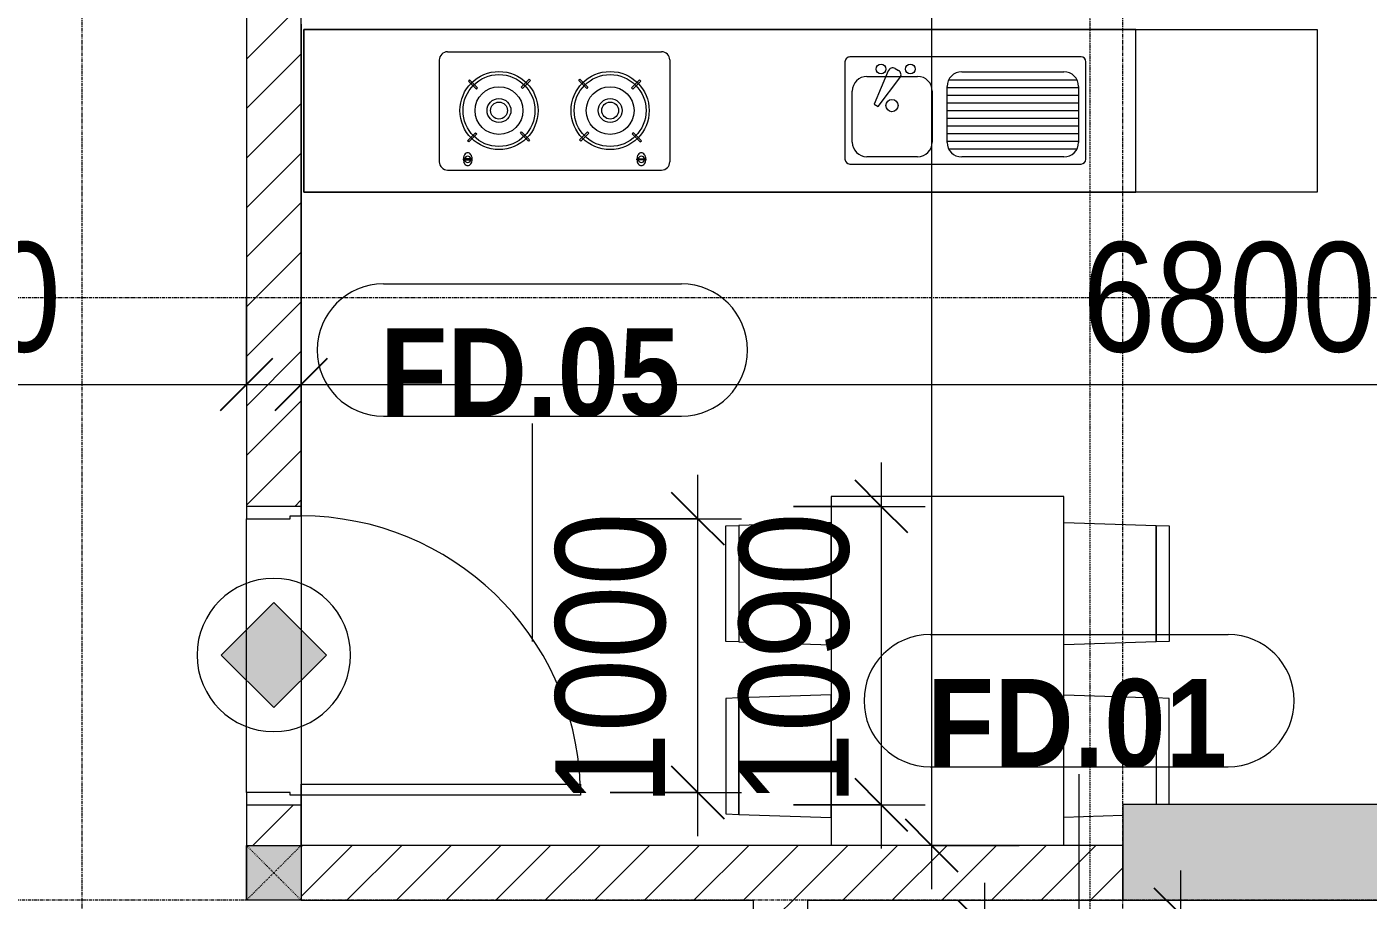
# Model space of a CAD drawing. Header units: millimetres. Extents: x 1591 to 239243, y -15958 to 82755.
# Drawn here: x 220050 to 224947, y 37037 to 40227 of the extents above; entities that cross this region are included whole.
import ezdxf

# ---------------------------------------------------------------- set-up
doc = ezdxf.new("R2010")
doc.units = ezdxf.units.MM
for name, pattern in [('Dash Dot 3_16_', [7.9375, 4.7625, -1.5875, 0, -1.5875]), ('Dash_2_', [6, 3, -3]), ('Grid Line', [22.225, 12.7, -3.175, 3.175, -3.175])]:
    doc.linetypes.add(name, pattern=pattern)
for name, color, linetype, lineweight in [('0-1', 250, 'Continuous', 5), ('A-ANNO-DIMS', 211, 'Continuous', 9), ('A-ANNO-DIMS-160', 211, 'Continuous', 9), ('A-ANNO-NOTE', 131, 'Continuous', 9), ('A-DETL-GENF-2', 10, 'Continuous', 9), ('A-DOOR-3', 10, 'Continuous', 9), ('A-DOOR-FRAM-1', 10, 'Continuous', 9), ('A-DOOR-IDEN', 31, 'Continuous', 9), ('A-FLOR-2', 9, 'Continuous', 9), ('A-WALL', 113, 'Continuous', 9), ('A-WALL-3', 113, 'Continuous', 18), ('A-WALL-PATT-2', 111, 'Continuous', 9), ('G-ANNO-SYMB-1', 111, 'Dash Dot 3_16_', 18), ('I-FURN', 30, 'Continuous', 9), ('I-FURN-1', 254, 'Continuous', 9), ('S-COLS', 52, 'Continuous', 9), ('S-COLS-1', 52, 'Continuous', 5), ('S-COLS-2', 250, 'Continuous', 18), ('S-COLS-6', 52, 'Continuous', 18), ('S-COLS-HDLN', 52, 'Dash_2_', 9), ('S-GRID-1', 1, 'Grid Line', 9)]:
    doc.layers.add(name, color=color, linetype=linetype, lineweight=lineweight)
doc.styles.add('Arial_B_4', font='arialbd_0.ttf', dxfattribs={"width": 0.9, "height": 320})
doc.styles.add('UTM Avo', font='UTM Avo.ttf', dxfattribs={"width": 0.9, "height": 400})
doc.dimstyles.new('1_Dim_chi_tiet_2_5', dxfattribs={"dimscale": 304.8, "dimtxt": 399.720379, "dimasz": 0.629921, "dimexe": 0.524934, "dimexo": 0.0625, "dimgap": 0.052493, "dimtad": 1, "dimdec": 0, "dimrnd": 5, "dimzin": 0, "dimdsep": 46, "dimtxsty": 'UTM Avo', "dimblk1": 'OBLIQUE', "dimblk2": 'OBLIQUE', "dimsah": 1, "dimcen": 0.09, "dimdle": 0.524934, "dimazin": 0, "dimtfac": 1, "dimtdec": 4, "dimtix": 1, "dimtmove": 0, "dimatfit": 3, "dimfxl": 1.049869, "dimfxlon": 1, "dimtvp": 1, "dimtolj": 1, "dimtzin": 0, "dimarcsym": 2})
pattern_1 = [(45, (101998.83, 0), (-90.50967, 90.50967), [])]

# ---------------------------------------------------------------- blocks, each defined once
blk = doc.blocks.new('NCV_TKTC_KET CAU_rvt-1-TKCS_MB TẦNG 5')
at = {"layer": 'S-COLS-1'}
blk.add_hatch(color=256, dxfattribs=at).paths.add_polyline_path([(122208.4, 37036.9), (123052.6, 37036.9), (123052.6, 37386.9), (122052.6, 37386.9), (122052.6, 37036.9)])
at = {"layer": 'S-COLS-2'}
for p, q in [((123052.6, 37386.9), (122052.6, 37386.9)), ((122052.6, 37386.9), (122052.6, 37036.9)), ((122052.6, 37036.9), (123052.6, 37036.9))]:
    blk.add_line(p, q, dxfattribs=at)
blk = doc.blocks.new('HE BEP A1 - HE BEP A 2-901225-TKCS_MB TẦNG 5')
at = {"layer": 'I-FURN'}
for p, q in [((0, 0), (662.4, 0)), ((0, -594.4), (0, 0)), ((662.4, 0), (662.4, -594.4)), ((662.4, 0), (662.4, -594.4)), ((3700, 0), (662.4, 0)), ((3700, -594.4), (3700, 0)), ((3700, -594.4), (3700, 0)), ((3175.6, -81.2), (2394, -81.2)), ((844.9, -120.7), (844.9, -476.9)), ((1706.9, -103.2), (862.4, -103.2)), ((924.9, -128.9), (1298.3, -128.9)), ((1459, -129.9), (1644.4, -129.9)), ((1724.4, -476.9), (1724.4, -120.7)), ((2364, -483.2), (2364, -111.2)), ((2451.6, -118.3), (2484.1, -118.3)), ((2451.6, -122.3), (2451.6, -118.3)), ((2484.1, -122.3), (2451.6, -122.3)), ((2484.1, -118.3), (2484.1, -122.3)), ((3085.5, -118.3), (3085.5, -122.3)), ((3118, -118.3), (3085.5, -118.3)), ((3085.5, -122.3), (3118, -122.3)), ((3118, -122.3), (3118, -118.3)), ((3205.6, -483.2), (3205.6, -111.2)), ((871.5, -386.8), (871.5, -182.3)), ((871.5, -184.9), (1351.6, -184.9)), ((877.9, -156.9), (1345.2, -156.9)), ((1351.6, -182.3), (1351.6, -386.8)), ((1405.6, -369.9), (1405.6, -183.2)), ((1697.8, -183.2), (1697.8, -369.9)), ((2471.8, -183.9), (2467.4, -188.3)), ((2467.4, -188.3), (2496.5, -217.4)), ((2500.9, -213), (2471.8, -183.9)), ((2689.3, -186.7), (2660.2, -215.8)), ((2664.6, -220.2), (2693.7, -191.1)), ((2693.7, -191.1), (2689.3, -186.7)), ((2875.9, -191.1), (2880.3, -186.7)), ((2905, -220.2), (2875.9, -191.1)), ((2880.3, -186.7), (2909.4, -215.8)), ((3068.7, -213), (3097.9, -183.9)), ((3102.3, -188.3), (3073.1, -217.4)), ((3097.9, -183.9), (3102.3, -188.3)), ((871.5, -212.9), (1351.6, -212.9)), ((871.5, -240.9), (1351.6, -240.9)), ((2496.5, -217.4), (2500.9, -213)), ((2660.2, -215.8), (2664.6, -220.2)), ((2909.4, -215.8), (2905, -220.2)), ((3073.1, -217.4), (3068.7, -213)), ((871.5, -268.9), (1351.6, -268.9)), ((871.5, -296.9), (1351.6, -296.9)), ((871.5, -324.9), (1351.6, -324.9)), ((1602.7, -313.4), (1523.8, -418.4)), ((1566.6, -443.1), (1618.1, -322.3)), ((1618.1, -322.3), (1602.7, -313.4)), ((871.5, -352.9), (1351.6, -352.9)), ((871.5, -380.9), (1351.6, -380.9)), ((2470.1, -405.9), (2499.2, -376.7)), ((2503.6, -381.1), (2474.5, -410.3)), ((2499.2, -376.7), (2503.6, -381.1)), ((2663, -383.9), (2667.3, -379.5)), ((2692.1, -413), (2663, -383.9)), ((2667.3, -379.5), (2696.5, -408.6)), ((2902.3, -379.5), (2873.2, -408.6)), ((2877.5, -413), (2906.7, -383.9)), ((2906.7, -383.9), (2902.3, -379.5)), ((3070.4, -376.7), (3066, -381.1)), ((3066, -381.1), (3095.1, -410.3)), ((3099.5, -405.9), (3070.4, -376.7)), ((876.4, -408.9), (1346.8, -408.9)), ((1298.3, -440.1), (924.9, -440.1)), ((1644.4, -423.2), (1459, -423.2)), ((2474.5, -410.3), (2470.1, -405.9)), ((2696.5, -408.6), (2692.1, -413)), ((2873.2, -408.6), (2877.5, -413)), ((3095.1, -410.3), (3099.5, -405.9)), ((1541.1, -452.3), (1528.6, -445.1)), ((862.4, -494.4), (1706.9, -494.4)), ((3175.6, -513.2), (2394, -513.2)), ((662.4, -594.4), (0, -594.4)), ((662.4, -594.4), (3700, -594.4))]:
    blk.add_line(p, q, dxfattribs=at)
for centre, radius in [((2581.9, -298.5), 142.6), ((2581.9, -298.5), 131.3), ((2987.7, -298.5), 142.6), ((2987.7, -298.5), 131.3), ((2581.9, -298.5), 87.2), ((2987.7, -298.5), 87.2), ((2581.9, -298.5), 43.6), ((2581.9, -298.5), 30.9), ((2987.7, -298.5), 43.6), ((2987.7, -298.5), 30.9), ((1552.8, -316.6), 22.2), ((1485.9, -449.9), 17.8), ((1592.6, -449.9), 17.8)]:
    blk.add_circle(centre, radius, dxfattribs=at)
for centre, radius, start, end in [((2394, -111.2), 30, 90, 180), ((2467.9, -108.8), 11.5, 90, 120.7976), ((2467.9, -108.8), 11.5, 59.2024, 90), ((3101.8, -108.8), 11.5, 90, 120.7976), ((3101.8, -108.8), 11.5, 59.2024, 90), ((3175.6, -111.2), 30, 360, 90), ((862.4, -120.7), 17.5, 90, 180), ((924.9, -182.3), 53.3, 90, 180), ((1298.3, -182.3), 53.3, 0, 90), ((1459, -183.2), 53.3, 90, 180), ((1644.4, -183.2), 53.3, 0, 90), ((1706.9, -120.7), 17.5, 0, 90), ((2485.1, -120.7), 33.5, 163.9419, 180), ((2485.1, -120.7), 33.5, 180, 196.0581), ((2476.6, -118.2), 24.7, 145.204, 163.9419), ((2476.6, -123.1), 24.7, 196.0581, 214.796), ((2467.8, -120.3), 11.6, 9.7177, 170.2823), ((2467.8, -120.3), 11.6, 189.9102, 350.0898), ((2471.3, -114.5), 18.1, 120.7976, 145.204), ((2471.3, -126.9), 18.1, 214.796, 239.2024), ((2467.9, -132.6), 11.5, 239.2024, 270), ((2467.9, -132.6), 11.5, 270, 300.7976), ((2464.5, -114.5), 18.1, 34.796, 59.2024), ((2464.5, -126.9), 18.1, 300.7976, 325.204), ((2459.1, -118.2), 24.7, 16.0581, 34.796), ((2459.1, -123.1), 24.7, 325.204, 343.9419), ((2450.6, -120.7), 33.5, 0, 16.0581), ((2450.6, -120.7), 33.5, 343.9419, 0), ((3119, -120.7), 33.5, 163.9419, 180), ((3119, -120.7), 33.5, 180, 196.0581), ((3110.5, -118.2), 24.7, 145.204, 163.9419), ((3110.5, -123.1), 24.7, 196.0581, 214.796), ((3105.2, -114.5), 18.1, 120.7976, 145.204), ((3105.2, -126.9), 18.1, 214.796, 239.2024), ((3101.8, -120.3), 11.6, 9.7177, 170.2823), ((3101.8, -120.3), 11.6, 189.9102, 350.0898), ((3101.8, -132.6), 11.5, 239.2024, 270), ((3101.8, -132.6), 11.5, 270, 300.7976), ((3098.4, -114.5), 18.1, 34.796, 59.2024), ((3098.4, -126.9), 18.1, 300.7976, 325.204), ((3093, -118.2), 24.7, 16.0581, 34.796), ((3093, -123.1), 24.7, 325.204, 343.9419), ((3084.5, -120.7), 33.5, 0, 16.0581), ((3084.5, -120.7), 33.5, 343.9419, 0), ((924.9, -386.8), 53.3, 180, 270), ((1298.3, -386.8), 53.3, 270, 0), ((1459, -369.9), 53.3, 180, 270), ((1644.4, -369.9), 53.3, 270, 0), ((1537.5, -429.7), 17.8, 140.5382, 240.0479), ((862.4, -476.9), 17.5, 180, 270), ((1549.9, -436.9), 17.8, 240.0479, 339.4621), ((1706.9, -476.9), 17.5, 270, 0), ((2394, -483.2), 30, 180, 270), ((3175.6, -483.2), 30, 270, 0)]:
    blk.add_arc(centre, radius, start, end, dxfattribs=at)
at = {"layer": 'I-FURN-1'}
for p, q in [((0, 0), (3700, 0)), ((0, -594.4), (0, 0)), ((3700, 0), (3700, -594.4)), ((3700, -594.4), (0, -594.4))]:
    blk.add_line(p, q, dxfattribs=at)
blk = doc.blocks.new('RES_BAN AN 1 - RES_BAN AN 1-V120-TKCS_MB TẦNG 5')
at = {"layer": 'I-FURN-1'}
for p, q in [((-425, 0), (-425, -1275)), ((425, -1275), (425, 0)), ((-640, -109.5), (-425, -102.3)), ((-425, -102.3), (-425, -549.7)), ((425, -102.3), (425, -549.7)), ((761.9, -113.5), (425, -102.3)), ((761.9, -538.5), (761.9, -113.5)), ((761.9, -113.5), (761.9, -538.5)), ((809.6, -115.1), (761.9, -113.5)), ((809.6, -536.9), (809.6, -115.1)), ((-809.6, -150), (-809.6, -536.9)), ((-761.9, -538.5), (-761.9, -150)), ((-761.9, -538.5), (-761.9, -150)), ((-809.6, -536.9), (-761.9, -538.5)), ((-425, -549.7), (-761.9, -538.5)), ((425, -549.7), (761.9, -538.5)), ((761.9, -538.5), (809.6, -536.9)), ((-761.9, -743.8), (-425, -732.5)), ((-425, -732.5), (-425, -1180)), ((425, -732.5), (425, -1180)), ((761.9, -743.8), (425, -732.5)), ((-809.6, -745.3), (-761.9, -743.8)), ((-809.6, -1167.2), (-809.6, -745.3)), ((-761.9, -1168.8), (-761.9, -743.8)), ((-761.9, -743.8), (-761.9, -1168.8)), ((761.9, -743.8), (809.6, -745.3)), ((761.9, -1168.8), (761.9, -743.8)), ((761.9, -1168.8), (761.9, -743.8)), ((809.6, -745.3), (809.6, -1167.2)), ((-761.9, -1168.8), (-809.6, -1167.2)), ((-425, -1180), (-761.9, -1168.8)), ((425, -1180), (761.9, -1168.8)), ((809.6, -1167.2), (761.9, -1168.8)), ((-425, -1275), (425, -1275))]:
    blk.add_line(p, q, dxfattribs=at)
blk = doc.blocks.new('NCV_TKTC_TANG 5_rvt-1-TKCS_MB TẦNG 5')
at = {"layer": 'A-FLOR-2'}
blk.add_line((119052.6, 40236.9), (119052.6, 37236.9), dxfattribs=at)
at = {"layer": 'I-FURN-1', "rotation": 180}
for name, p in [('HE BEP A1 - HE BEP A 2-901225-TKCS_MB TẦNG 5', (122762.6, 39622.6)), ('RES_BAN AN 1 - RES_BAN AN 1-V120-TKCS_MB TẦNG 5', (121412.6, 37236.9))]:
    blk.add_blockref(name, p, dxfattribs=at)
blk = doc.blocks.new('G1_SOF - BO TRU - 200x200-3055084-TKCS_MB TẦNG 5')
at = {"layer": 'S-COLS'}
blk.add_hatch(color=256, dxfattribs=at).paths.add_polyline_path([(8.4, 100), (-100, 100), (-100, -100), (100, -100), (100, 100)])
at = {"layer": 'S-COLS-6'}
for p, q in [((-100, 100), (100, 100)), ((-100, -100), (-100, 100)), ((100, 100), (100, -100)), ((100, -100), (-100, -100))]:
    blk.add_line(p, q, dxfattribs=at)
at = {"layer": 'S-COLS-HDLN'}
for p, q in [((100, -100), (-100, 100)), ((-100, -100), (100, 100))]:
    blk.add_line(p, q, dxfattribs=at)
blk = doc.blocks.new('FD_05 - FD_05-1000x2200mm-835434-TKCS_MB TẦNG 5')
at = {"layer": 'A-DETL-GENF-2'}
for p, q in [((470, 100), (470, 1120)), ((470, 1120), (510, 1120)), ((510, 1120), (510, 100)), ((510, 100), (470, 100))]:
    blk.add_line(p, q, dxfattribs=at)
blk.add_arc((510, 100), 1020, 92.2475, 180, dxfattribs=at)
at = {"layer": 'A-DOOR-FRAM-1'}
for p, q in [((-510, 100), (-545, 100)), ((-545, 100), (-545, -100)), ((-510, 60), (-510, 100)), ((545, 100), (510, 100)), ((510, 100), (510, 60)), ((545, -100), (545, 100)), ((-500, 60), (-510, 60)), ((-500, -100), (-500, 60)), ((510, 60), (500, 60)), ((500, 60), (500, -100)), ((-545, -100), (-500, -100)), ((500, -100), (545, -100))]:
    blk.add_line(p, q, dxfattribs=at)
blk = doc.blocks.new('DIMBLOCK22-TKCS_MB TẦNG 5')
at = {"layer": 'A-ANNO-DIMS-160'}
for p, q in [((218451.4, 39240.8), (218451.4, 38760.8)), ((218451.4, 38920.8), (218451.4, 39240.8)), ((220851.3, 39240.8), (220851.3, 38760.8)), ((220851.3, 38920.8), (220851.3, 39240.8)), ((218291.4, 38920.8), (221011.3, 38920.8))]:
    blk.add_line(p, q, dxfattribs=at)
at = {"layer": 'A-ANNO-DIMS-160', "lineweight": 25}
for p, q in [((218451.4, 38920.8), (218547.4, 39016.8)), ((220851.3, 38920.8), (220947.3, 39016.8)), ((218451.4, 38920.8), (218355.4, 38824.8)), ((220851.3, 38920.8), (220755.3, 38824.8))]:
    blk.add_line(p, q, dxfattribs=at)
at = {"layer": 'A-ANNO-DIMS-160', "color": 0, "insert": (219103.6, 39440.4), "char_height": 400, "width": 1314.636, "attachment_point": 1, "line_spacing_factor": 1.110334, "style": 'UTM Avo'}
blk.add_mtext('2400', dxfattribs=at)
blk = doc.blocks.new('_Oblique')
at = {"color": 0, "linetype": 'ByBlock', "lineweight": -2}
blk.add_line((-0.5, -0.5), (0.5, 0.5), dxfattribs=at)
blk = doc.blocks.new('DIMBLOCK71-TKCS_MB TẦNG 5')
at = {"layer": 'A-ANNO-DIMS-160'}
for p, q in [((223353.5, 45396.9), (223353.5, 37076.9)), ((223673.5, 45236.9), (223193.5, 45236.9)), ((223353.5, 45236.9), (223673.5, 45236.9)), ((223673.5, 37236.9), (223193.5, 37236.9)), ((223353.5, 37236.9), (223673.5, 37236.9))]:
    blk.add_line(p, q, dxfattribs=at)
at = {"layer": 'A-ANNO-DIMS-160', "lineweight": 25}
for p, q in [((223353.5, 45236.9), (223257.5, 45332.9)), ((223353.5, 45236.9), (223449.5, 45140.9)), ((223353.5, 37236.9), (223257.5, 37332.9)), ((223353.5, 37236.9), (223449.5, 37140.9))]:
    blk.add_line(p, q, dxfattribs=at)
at = {"layer": 'A-ANNO-DIMS-160', "color": 0, "insert": (222833.9, 40689.2), "char_height": 400, "width": 1314.636, "attachment_point": 1, "rotation": 90, "line_spacing_factor": 1.110334, "style": 'UTM Avo'}
blk.add_mtext('8000', dxfattribs=at)
blk = doc.blocks.new('DIMBLOCK72-TKCS_MB TẦNG 5')
at = {"layer": 'A-ANNO-DIMS-160'}
for p, q in [((221051.3, 39240.8), (221051.3, 38760.8)), ((221051.3, 38920.8), (221051.3, 39240.8)), ((227851.4, 39240.8), (227851.4, 38760.8)), ((227851.4, 38920.8), (227851.4, 39240.8)), ((220891.3, 38920.8), (228011.4, 38920.8))]:
    blk.add_line(p, q, dxfattribs=at)
at = {"layer": 'A-ANNO-DIMS-160', "lineweight": 25}
for p, q in [((221051.3, 38920.8), (221147.3, 39016.8)), ((227851.4, 38920.8), (227947.4, 39016.8)), ((221051.3, 38920.8), (220955.3, 38824.8)), ((227851.4, 38920.8), (227755.4, 38824.8))]:
    blk.add_line(p, q, dxfattribs=at)
at = {"layer": 'A-ANNO-DIMS-160', "color": 0, "insert": (223903.6, 39440.4), "char_height": 400, "width": 1314.636, "attachment_point": 1, "line_spacing_factor": 1.110334, "style": 'UTM Avo'}
blk.add_mtext('6800', dxfattribs=at)
blk = doc.blocks.new('DIMBLOCK123-TKCS_MB TẦNG 5')
at = {"layer": 'A-ANNO-DIMS-160'}
for p, q in [((224262.2, 37145.3), (224262.2, 35535.3)), ((224693.3, 36985.3), (224102.2, 36985.3)), ((224262.2, 36985.3), (224693.3, 36985.3)), ((224693.3, 35695.3), (224102.2, 35695.3)), ((224262.2, 35695.3), (224693.3, 35695.3))]:
    blk.add_line(p, q, dxfattribs=at)
at = {"layer": 'A-ANNO-DIMS-160', "lineweight": 25}
for p, q in [((224262.2, 36985.3), (224166.2, 37081.3)), ((224262.2, 36985.3), (224358.2, 36889.3)), ((224262.2, 35695.3), (224166.2, 35791.3)), ((224262.2, 35695.3), (224358.2, 35599.3))]:
    blk.add_line(p, q, dxfattribs=at)
at = {"layer": 'A-ANNO-DIMS-160', "color": 0, "insert": (223742.5, 35792.5), "char_height": 400, "width": 1314.636, "attachment_point": 1, "rotation": 90, "line_spacing_factor": 1.110334, "style": 'UTM Avo'}
blk.add_mtext('1290', dxfattribs=at)
blk = doc.blocks.new('DIMBLOCK172-TKCS_MB TẦNG 5')
at = {"layer": 'A-ANNO-DIMS-160'}
for p, q in [((223546.1, 37100.3), (223546.1, 35580.3)), ((223226.1, 36940.3), (223706.1, 36940.3)), ((223546.1, 36940.3), (223226.1, 36940.3)), ((223226.1, 35740.3), (223706.1, 35740.3)), ((223546.1, 35740.3), (223226.1, 35740.3))]:
    blk.add_line(p, q, dxfattribs=at)
at = {"layer": 'A-ANNO-DIMS-160', "lineweight": 25}
for p, q in [((223546.1, 36940.3), (223450.1, 37036.3)), ((223546.1, 36940.3), (223642.1, 36844.3)), ((223546.1, 35740.3), (223450.1, 35836.3)), ((223546.1, 35740.3), (223642.1, 35644.3))]:
    blk.add_line(p, q, dxfattribs=at)
at = {"layer": 'A-ANNO-DIMS-160', "color": 0, "insert": (223026.5, 35792.5), "char_height": 400, "width": 1314.636, "attachment_point": 1, "rotation": 90, "line_spacing_factor": 1.110334, "style": 'UTM Avo'}
blk.add_mtext('1200', dxfattribs=at)
blk = doc.blocks.new('STN_Door Tag - STN_Door Tag-1788670-TKCS_MB TẦNG 5')
at = {"layer": 'A-DOOR-IDEN'}
for p, q in [((-3.37, 1.495), (3.431, 1.495)), ((-3.37, -1.524), (3.431, -1.524))]:
    blk.add_line(p, q, dxfattribs=at)
for centre, start, end in [((-3.37, -0.015), 90, 270), ((3.431, -0.015), 270, 90)]:
    blk.add_arc(centre, 1.509, start, end, dxfattribs=at)
blk = doc.blocks.new('DIMBLOCK211-TKCS_MB TẦNG 5')
at = {"layer": 'A-ANNO-DIMS-160'}
for p, q in [((223169.6, 38635.3), (223169.6, 37225.3)), ((222849.6, 38475.3), (223329.6, 38475.3)), ((223169.6, 38475.3), (222849.6, 38475.3)), ((222849.6, 37385.3), (223329.6, 37385.3)), ((223169.6, 37385.3), (222849.6, 37385.3))]:
    blk.add_line(p, q, dxfattribs=at)
at = {"layer": 'A-ANNO-DIMS-160', "lineweight": 25}
for p, q in [((223169.6, 38475.3), (223073.6, 38571.3)), ((223169.6, 38475.3), (223265.6, 38379.3)), ((223169.6, 37385.3), (223073.6, 37481.3)), ((223169.6, 37385.3), (223265.6, 37289.3))]:
    blk.add_line(p, q, dxfattribs=at)
at = {"layer": 'A-ANNO-DIMS-160', "color": 0, "insert": (222650, 37382.5), "char_height": 400, "width": 1314.636, "attachment_point": 1, "rotation": 90, "line_spacing_factor": 1.110334, "style": 'UTM Avo'}
blk.add_mtext('1090', dxfattribs=at)
blk = doc.blocks.new('DIMBLOCK212-TKCS_MB TẦNG 5')
at = {"layer": 'A-ANNO-DIMS-160'}
for p, q in [((222499.4, 37270.3), (222499.4, 38590.3)), ((222179.4, 38430.3), (222659.4, 38430.3)), ((222499.4, 38430.3), (222179.4, 38430.3)), ((222179.4, 37430.3), (222659.4, 37430.3)), ((222499.4, 37430.3), (222179.4, 37430.3))]:
    blk.add_line(p, q, dxfattribs=at)
at = {"layer": 'A-ANNO-DIMS-160', "lineweight": 25}
for p, q in [((222499.4, 38430.3), (222403.4, 38526.3)), ((222499.4, 38430.3), (222595.4, 38334.3)), ((222499.4, 37430.3), (222403.4, 37526.3)), ((222499.4, 37430.3), (222595.4, 37334.3))]:
    blk.add_line(p, q, dxfattribs=at)
at = {"layer": 'A-ANNO-DIMS-160', "color": 0, "insert": (221979.8, 37382.5), "char_height": 400, "width": 1314.636, "attachment_point": 1, "rotation": 90, "line_spacing_factor": 1.110334, "style": 'UTM Avo'}
blk.add_mtext('1000', dxfattribs=at)
blk = doc.blocks.new('HDNDCT_GHI CHÚ CỬA CHỐNG CHÁY EI30 - HDNDCT_GHI CHÚ CỬA CHỐNG CHÁY EI30-2461928-TKCS_MB TẦNG 5')
at = {"layer": 'A-ANNO-NOTE'}
blk.add_hatch(color=256, dxfattribs=at).paths.add_polyline_path([(-1.2, 0), (0, 1.2), (1.2, 0), (0, -1.2)])
for p, q in [((0, 1.2), (-1.2, 0)), ((1.2, 0), (0, 1.2)), ((-1.2, 0), (0, -1.2)), ((0, -1.2), (1.2, 0))]:
    blk.add_line(p, q, dxfattribs=at)
for start, end in [(360, 180), (180, 360)]:
    blk.add_arc((0, 0), 1.75, start, end, dxfattribs=at)

msp = doc.modelspace()

# ---------------------------------------------------------------- hatches: boundary and pattern name
at = {"layer": 'A-WALL-PATT-2'}
h = msp.add_hatch(dxfattribs=at)
h.set_pattern_fill('FP_1', color=256, style=0, pattern_type=2)
h.set_pattern_definition(pattern_1)
h.paths.add_polyline_path([(221011.3, 37236.9), (221051.3, 37236.9), (221051.3, 37385.3), (220851.3, 37385.3), (220851.4, 37236.9), (220983.2, 37236.9)])
h.paths.add_polyline_path([(220983.2, 38475.3), (221051.3, 38475.3), (221051.3, 41286.9), (220851.3, 41286.9), (220851.3, 38475.3)])
h = msp.add_hatch(dxfattribs=at)
h.set_pattern_fill('FP_1', color=256, style=0, pattern_type=2)
h.set_pattern_definition(pattern_1)
h.paths.add_polyline_path([(222595.2, 37036.9), (224051.4, 37036.9), (224051.4, 37236.9), (221051.4, 37236.9), (221051.4, 37036.9)])
h = msp.add_hatch(dxfattribs=at)
h.set_pattern_fill('FP_1', color=256, style=0, pattern_type=2)
h.set_pattern_definition(pattern_1)
h.paths.add_polyline_path([(222901.3, 35387.3), (222901.4, 35387.4), (222901.3, 35695.3), (222701.4, 35695.3), (222701.5, 35387.3)])
h.paths.add_polyline_path([(222701.4, 36985.3), (222901.4, 36985.3), (222901.3, 37036.9), (222701.4, 37036.7)])

# ---------------------------------------------------------------- linework, layer by layer
at = {"layer": 'A-DOOR-IDEN'}
for p, q in [((221895.5, 37981.7), (221895.5, 38778.5)), ((223892, 36899.9), (223892, 37497.6))]:
    msp.add_line(p, q, dxfattribs=at)
at = {"layer": 'A-WALL'}
for p, q in [((220851.3, 37430.3), (220851.3, 38430.3)), ((221051.3, 38440.3), (221051.3, 37420.3))]:
    msp.add_line(p, q, dxfattribs=at)
at = {"layer": 'A-WALL-3'}
for p, q in [((221051.3, 38475.3), (221051.3, 42136.9)), ((220851.3, 41286.9), (220851.3, 38475.3)), ((220851.3, 37385.3), (220851.3, 37036.9)), ((221051.3, 37236.9), (221051.3, 37385.3)), ((224051.4, 37236.9), (221051.4, 37236.9)), ((224051.4, 37036.9), (224051.4, 37236.9)), ((221051.4, 37036.9), (222701.4, 37036.9)), ((222701.4, 37036.9), (222701.4, 36985.3)), ((222901.4, 37036.9), (224051.4, 37036.9)), ((222901.4, 36985.3), (222901.4, 37036.9))]:
    msp.add_line(p, q, dxfattribs=at)
at = {"layer": 'G-ANNO-SYMB-1'}
msp.add_line((223931.4, 82373.8), (223931.4, 13547.9), dxfattribs=at)
at = {"layer": 'S-GRID-1'}
for p, q in [((220251.4, 19118.3), (220251.4, 76659.6)), ((224051.4, 19118.3), (224051.4, 76659.6)), ((229978.4, 39236.9), (136410.9, 39236.9)), ((229978.4, 37036.9), (136410.9, 37036.9))]:
    msp.add_line(p, q, dxfattribs=at)

# ---------------------------------------------------------------- block references
at = {"layer": '0-1'}
for name in ['NCV_TKTC_KET CAU_rvt-1-TKCS_MB TẦNG 5', 'NCV_TKTC_TANG 5_rvt-1-TKCS_MB TẦNG 5']:
    msp.add_blockref(name, (101998.8, 0), dxfattribs=at)
at = {"layer": 'A-ANNO-NOTE', "xscale": 160, "yscale": 160, "zscale": 160}
msp.add_blockref('HDNDCT_GHI CHÚ CỬA CHỐNG CHÁY EI30 - HDNDCT_GHI CHÚ CỬA CHỐNG CHÁY EI30-2461928-TKCS_MB TẦNG 5', (220951.3, 37932.4), dxfattribs=at)
at = {"layer": 'A-DOOR-3', "rotation": 270.0000000000001}
msp.add_blockref('FD_05 - FD_05-1000x2200mm-835434-TKCS_MB TẦNG 5', (220951.3, 37930.3), dxfattribs=at)
at = {"layer": 'A-DOOR-IDEN', "xscale": 159.9999999999999, "yscale": 159.9999999999999, "zscale": 159.9999999999999}
for p in [(221890.7, 39048.8), (223887.1, 37767.9)]:
    msp.add_blockref('STN_Door Tag - STN_Door Tag-1788670-TKCS_MB TẦNG 5', p, dxfattribs=at)
at = {"layer": 'S-COLS', "rotation": 180}
msp.add_blockref('G1_SOF - BO TRU - 200x200-3055084-TKCS_MB TẦNG 5', (220951.4, 37136.9), dxfattribs=at)

# ---------------------------------------------------------------- texts
at = {"layer": 'A-DOOR-IDEN', "char_height": 320, "width": 1124.64, "attachment_point": 5, "line_spacing_factor": 0.936439, "style": 'Arial_B_4'}
for s, insert in [('\\pt7.2,14.4,21.6,28.8,36,43.2,50.4,57.6,64.8,72,79.2,86.4,93.6,100.8,108,115.2,122.4,129.6,136.8,144,151.2,158.4,165.6,172.8,180,187.2,194.4,201.6,208.8,216,223.2,230.4;FD.05', (221887.4, 38963.4)), ('\\pt7.2,14.4,21.6,28.8,36,43.2,50.4,57.6,64.8,72,79.2,86.4,93.6,100.8,108,115.2,122.4,129.6,136.8,144,151.2,158.4,165.6,172.8,180,187.2,194.4,201.6,208.8,216,223.2,230.4;FD.01', (223883.8, 37682.6))]:
    msp.add_mtext(s, dxfattribs=dict(at, insert=insert))

# ---------------------------------------------------------------- dimensions: what is measured, and where the dimension line sits
at = {"layer": 'A-ANNO-DIMS'}
for base, p1, p2, override, picture, middle in [((223353.5, 37236.9), (223673.5, 45236.9), (223673.5, 37236.9), {"dimpost": '<>', "dimfxl": 8000}, 'DIMBLOCK71-TKCS_MB TẦNG 5', (223130.5, 41236.9)), ((222499.4, 38430.3), (222179.4, 37430.3), (222179.4, 38430.3), {"dimpost": '<>', "dimfxl": 1000}, 'DIMBLOCK212-TKCS_MB TẦNG 5', (222276.4, 37930.3)), ((223169.6, 37385.3), (222849.6, 38475.3), (222849.6, 37385.3), {"dimpost": '<>', "dimfxl": 1090}, 'DIMBLOCK211-TKCS_MB TẦNG 5', (222946.6, 37930.3)), ((224262.2, 35695.3), (224693.3, 36985.3), (224693.3, 35695.3), {"dimpost": '<>', "dimfxl": 1290}, 'DIMBLOCK123-TKCS_MB TẦNG 5', (224039.2, 36340.3)), ((223546.1, 35740.3), (223226.1, 36940.3), (223226.1, 35740.3), {"dimpost": '<>', "dimfxl": 1200}, 'DIMBLOCK172-TKCS_MB TẦNG 5', (223323.1, 36340.3))]:
    dim = msp.add_linear_dim(base=base, p1=p1, p2=p2, angle=90, dimstyle='1_Dim_chi_tiet_2_5', override=override, dxfattribs=at)
    dim.commit()
    dim.dimension.update_dxf_attribs({"geometry": picture, "text_midpoint": middle})
for base, p1, p2, override, picture, middle in [((220851.3, 38920.8), (218451.4, 39240.8), (220851.3, 39240.8), {"dimpost": '<>', "dimfxl": 2399.928669}, 'DIMBLOCK22-TKCS_MB TẦNG 5', (219651.4, 39143.8)), ((227851.4, 38920.8), (221051.3, 39240.8), (227851.4, 39240.8), {"dimpost": '<>', "dimfxl": 6800.071331}, 'DIMBLOCK72-TKCS_MB TẦNG 5', (224451.4, 39143.8))]:
    dim = msp.add_linear_dim(base=base, p1=p1, p2=p2, dimstyle='1_Dim_chi_tiet_2_5', override=override, dxfattribs=at)
    dim.commit()
    dim.dimension.update_dxf_attribs({"geometry": picture, "text_midpoint": middle})

doc.saveas('drawing.dxf')
